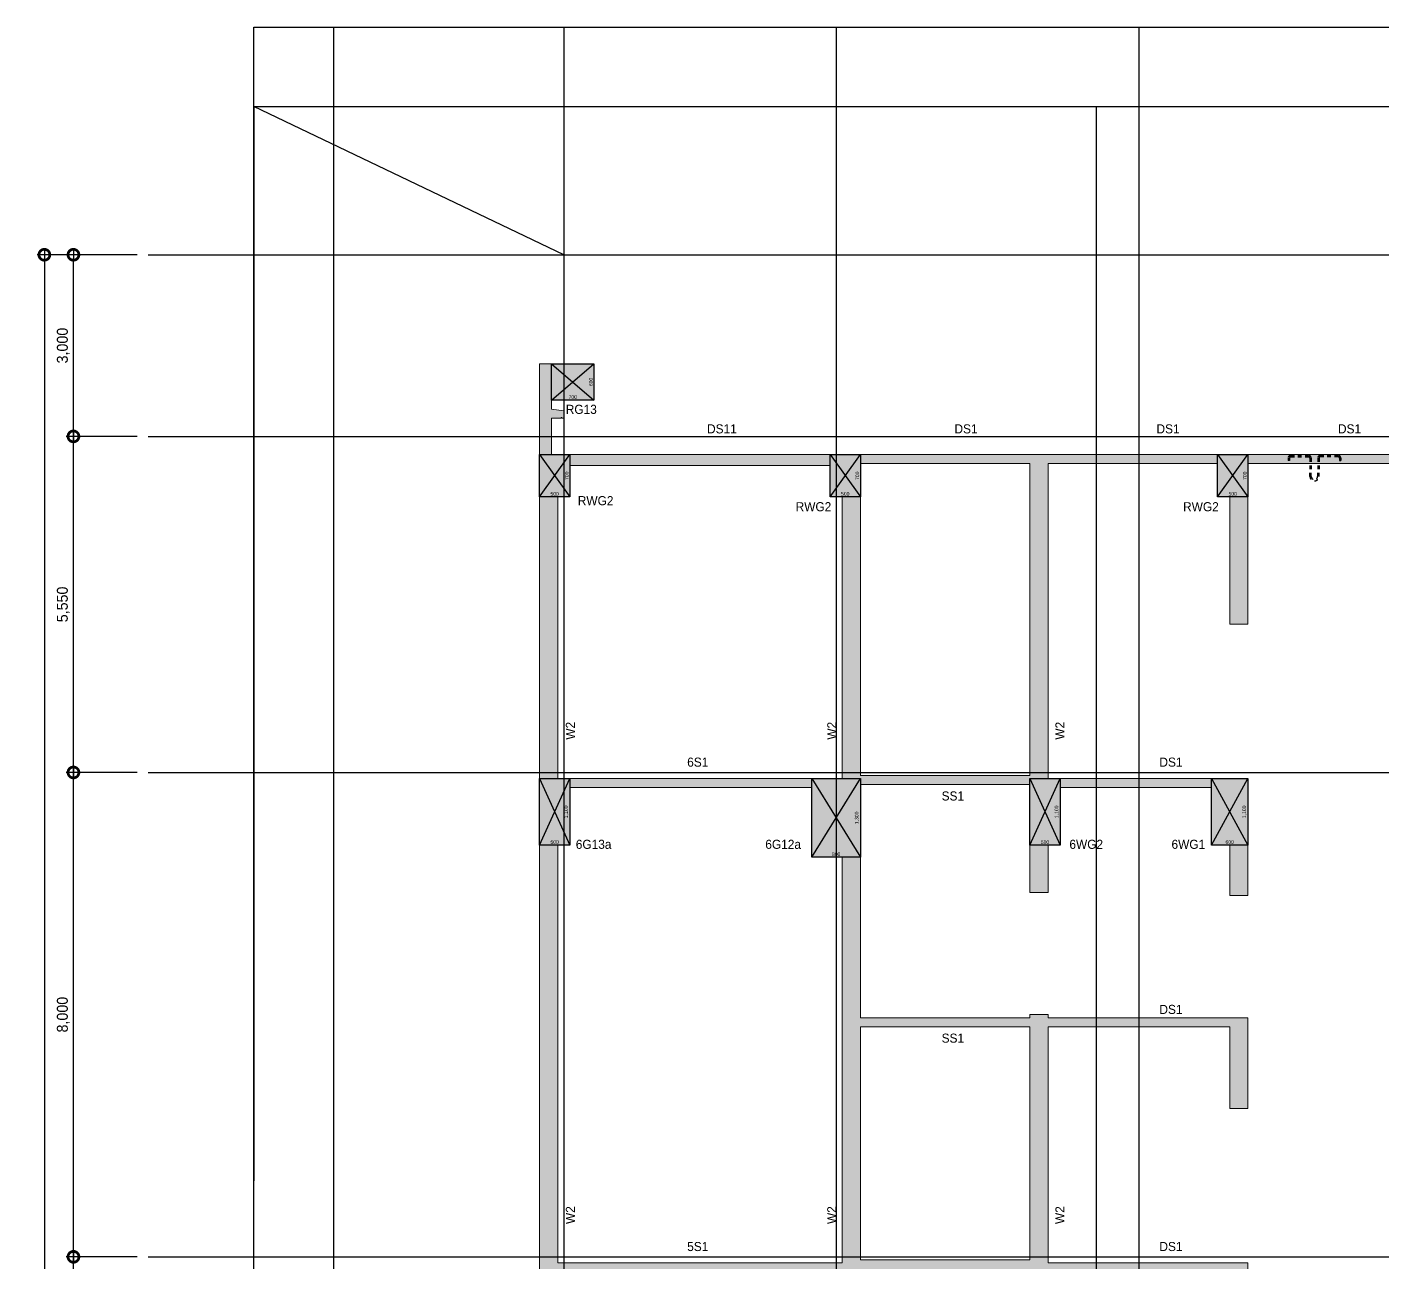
# Model space of a CAD drawing. Header units: millimetres. Extents: x -56316 to 123720, y -36837 to 55569.
# Drawn here: x -5063 to 17330, y 32150 to 52560 of the extents above; entities that cross this region are included whole.
import ezdxf
from ezdxf.enums import TextEntityAlignment as Align

# ---------------------------------------------------------------- set-up
doc = ezdxf.new("R2010")
doc.units = ezdxf.units.MM
doc.header["$LTSCALE"] = 60
doc.linetypes.add('HID', pattern=[2.3, 1.5, -0.8])
doc.linetypes.add('HIDDEN', pattern=[2, 1, -1])
doc.layers.get('Defpoints').update_dxf_attribs({"color": 151})
doc.layers.add('A-CON', color=2, linetype='Continuous', lineweight=9)
for name, color, linetype in [('A-CORE-ELEV', 5, 'Continuous'), ('A-DIM', 7, 'Continuous'), ('A-SYM', 7, 'Continuous'), ('cen', 1, 'Continuous'), ('구조SOLID', 253, 'Continuous')]:
    doc.layers.add(name, color=color, linetype=linetype)
for name, color, linetype, plot in [('AS-HIDLINE', 205, 'Continuous', False), ('NOPLOT', 191, 'Continuous', False), ('NOPLOT-DIM', 191, 'Continuous', False), ('NOPLOT-부호', 151, 'Continuous', False)]:
    doc.layers.add(name, color=color, linetype=linetype, plot=plot)
doc.styles.add('Gdim', font='Dotum.ttf')
doc.dimstyles.new('G-Xdim', dxfattribs={"dimscale": 30, "dimtxt": 2, "dimasz": 1, "dimexe": 1.2, "dimexo": 1.2, "dimgap": 0, "dimtad": 1, "dimdec": 1, "dimdsep": 46, "dimlunit": 6, "dimtxsty": 'Gdim', "dimcen": 1, "dimse1": 1, "dimse2": 1, "dimsd1": 1, "dimsd2": 1, "dimclrd": 1, "dimclre": 1, "dimclrt": 256, "dimadec": 0, "dimazin": 0, "dimtfac": 1, "dimtdec": 1, "dimtix": 1, "dimtmove": 2, "dimatfit": 1, "dimfxl": 0, "dimtolj": 1, "dimlwd": -1, "dimlwe": -1, "dimarcsym": 0})
doc.dimstyles.new('Gdim60', dxfattribs={"dimscale": 60, "dimtxt": 3, "dimasz": 1, "dimexe": 2, "dimexo": 3, "dimgap": 1, "dimtad": 1, "dimdec": 0, "dimdsep": 46, "dimlunit": 6, "dimtxsty": 'Gdim', "dimblk": 'G3-DOT', "dimcen": 2.5, "dimdle": 2, "dimclrd": 1, "dimclre": 1, "dimclrt": 256, "dimazin": 2, "dimtfac": 1, "dimtdec": 0, "dimtix": 1, "dimtmove": 2, "dimatfit": 3, "dimldrblk": 'DOTSMALL', "dimfxl": 0, "dimtolj": 1, "dimtzin": 0, "dimarcsym": 0})

# ---------------------------------------------------------------- blocks, each defined once
blk = doc.blocks.new('G3-DOT')
at = {"layer": 'A-DIM', "color": 1, "linetype": 'ByBlock'}
blk.add_line((1.5, 0), (-1.5, 0), dxfattribs=at)
at = {"layer": 'A-DIM', "color": 1, "linetype": 'ByBlock', "const_width": 3}
blk.add_lwpolyline([(0.375, 0, 1), (-0.375, 0, 1)], format="xyb", close=True, dxfattribs=at)
blk = doc.blocks.new('*D88')
at = {"layer": 'Defpoints', "color": 0, "transparency": 16777216}
for p in [(-3066, 48800), (-3066, 0), (-4778, 0)]:
    blk.add_point(p, dxfattribs=at)
at = {"layer": 'NOPLOT-DIM', "color": 1, "lineweight": -2, "transparency": 16777216}
for p, q in [((-3246, 48800), (-4898, 48800)), ((-4778, 48740), (-4778, 60)), ((-3246, 0), (-4898, 0))]:
    blk.add_line(p, q, dxfattribs=at)
at = {"layer": 'NOPLOT-DIM', "color": 1, "lineweight": -2, "transparency": 16777216, "xscale": 60, "yscale": 60, "zscale": 60}
for p, rotation in [((-4778, 48800), 90), ((-4778, 0), 270)]:
    blk.add_blockref('G3-DOT', p, dxfattribs=dict(at, rotation=rotation))
at = {"layer": 'NOPLOT-DIM', "transparency": 16777216, "insert": (-4945, 24400), "char_height": 180, "attachment_point": 5, "rotation": 90, "style": 'Gdim'}
blk.add_mtext('\\A1;48,800', dxfattribs=at)
blk = doc.blocks.new('_DotSmall')
at = {"color": 0, "linetype": 'ByBlock', "const_width": 0.5}
blk.add_lwpolyline([(-0.0625, 0, 1), (0.0625, 0, 1)], format="xyb", close=True, dxfattribs=at)
blk = doc.blocks.new('*D92')
at = {"layer": 'Defpoints', "color": 0, "transparency": 16777216}
for p in [(-4298, 32250), (-3066, 32250), (-3066, 25250)]:
    blk.add_point(p, dxfattribs=at)
at = {"layer": 'NOPLOT-DIM', "color": 1, "lineweight": -2, "transparency": 16777216}
for p, q in [((-3246, 32250), (-4418, 32250)), ((-4298, 25310), (-4298, 32190)), ((-3246, 25250), (-4418, 25250))]:
    blk.add_line(p, q, dxfattribs=at)
at = {"layer": 'NOPLOT-DIM', "color": 1, "lineweight": -2, "transparency": 16777216, "xscale": 60, "yscale": 60, "zscale": 60}
for p, rotation in [((-4298, 32250), 90), ((-4298, 25250), 270)]:
    blk.add_blockref('G3-DOT', p, dxfattribs=dict(at, rotation=rotation))
at = {"layer": 'NOPLOT-DIM', "transparency": 16777216, "insert": (-4465, 28750), "char_height": 180, "attachment_point": 5, "rotation": 90, "style": 'Gdim'}
blk.add_mtext('\\A1;7,000', dxfattribs=at)
blk = doc.blocks.new('*D93')
at = {"layer": 'Defpoints', "color": 0, "transparency": 16777216}
for p in [(-4298, 40250), (-3066, 40250), (-3066, 32250)]:
    blk.add_point(p, dxfattribs=at)
at = {"layer": 'NOPLOT-DIM', "color": 1, "lineweight": -2, "transparency": 16777216}
for p, q in [((-3246, 40250), (-4418, 40250)), ((-4298, 32310), (-4298, 40190)), ((-3246, 32250), (-4418, 32250))]:
    blk.add_line(p, q, dxfattribs=at)
at = {"layer": 'NOPLOT-DIM', "color": 1, "lineweight": -2, "transparency": 16777216, "xscale": 60, "yscale": 60, "zscale": 60}
for p, rotation in [((-4298, 40250), 90), ((-4298, 32250), 270)]:
    blk.add_blockref('G3-DOT', p, dxfattribs=dict(at, rotation=rotation))
at = {"layer": 'NOPLOT-DIM', "transparency": 16777216, "insert": (-4465, 36250), "char_height": 180, "attachment_point": 5, "rotation": 90, "style": 'Gdim'}
blk.add_mtext('\\A1;8,000', dxfattribs=at)
blk = doc.blocks.new('*D94')
at = {"layer": 'Defpoints', "color": 0, "transparency": 16777216}
for p in [(-4298, 45800), (-3066, 45800), (-3066, 40250)]:
    blk.add_point(p, dxfattribs=at)
at = {"layer": 'NOPLOT-DIM', "color": 1, "lineweight": -2, "transparency": 16777216}
for p, q in [((-3246, 45800), (-4418, 45800)), ((-4298, 40310), (-4298, 45740)), ((-3246, 40250), (-4418, 40250))]:
    blk.add_line(p, q, dxfattribs=at)
at = {"layer": 'NOPLOT-DIM', "color": 1, "lineweight": -2, "transparency": 16777216, "xscale": 60, "yscale": 60, "zscale": 60}
for p, rotation in [((-4298, 45800), 90), ((-4298, 40250), 270)]:
    blk.add_blockref('G3-DOT', p, dxfattribs=dict(at, rotation=rotation))
at = {"layer": 'NOPLOT-DIM', "transparency": 16777216, "insert": (-4465, 43025), "char_height": 180, "attachment_point": 5, "rotation": 90, "style": 'Gdim'}
blk.add_mtext('\\A1;5,550', dxfattribs=at)
blk = doc.blocks.new('*D95')
at = {"layer": 'Defpoints', "color": 0, "transparency": 16777216}
for p in [(-4298, 48800), (-3066, 48800), (-3066, 45800)]:
    blk.add_point(p, dxfattribs=at)
at = {"layer": 'NOPLOT-DIM', "color": 1, "lineweight": -2, "transparency": 16777216}
for p, q in [((-3246, 48800), (-4418, 48800)), ((-4298, 45860), (-4298, 48740)), ((-3246, 45800), (-4418, 45800))]:
    blk.add_line(p, q, dxfattribs=at)
at = {"layer": 'NOPLOT-DIM', "color": 1, "lineweight": -2, "transparency": 16777216, "xscale": 60, "yscale": 60, "zscale": 60}
for p, rotation in [((-4298, 48800), 90), ((-4298, 45800), 270)]:
    blk.add_blockref('G3-DOT', p, dxfattribs=dict(at, rotation=rotation))
at = {"layer": 'NOPLOT-DIM', "transparency": 16777216, "insert": (-4465, 47300), "char_height": 180, "attachment_point": 5, "rotation": 90, "style": 'Gdim'}
blk.add_mtext('\\A1;3,000', dxfattribs=at)
blk = doc.blocks.new('*D65')
at = {"layer": 'Defpoints', "color": 0, "linetype": 'Continuous', "transparency": 16777216}
for p in [(-300, -1100), (300, -1080), (300, -1100)]:
    blk.add_point(p, dxfattribs=at)
at = {"layer": 'AS-HIDLINE', "linetype": 'Continuous', "transparency": 16777216, "insert": (0, -1050), "char_height": 60, "attachment_point": 5, "style": 'Gdim'}
blk.add_mtext('\\A1;600', dxfattribs=at)
blk = doc.blocks.new('*D66')
at = {"layer": 'Defpoints', "color": 0, "linetype": 'Continuous', "transparency": 16777216}
for p in [(300, 0), (280, 0), (300, -1100)]:
    blk.add_point(p, dxfattribs=at)
at = {"layer": 'AS-HIDLINE', "linetype": 'Continuous', "transparency": 16777216, "insert": (244, -550), "char_height": 60, "attachment_point": 5, "rotation": 90, "style": 'Gdim'}
blk.add_mtext('\\A1;1,100', dxfattribs=at)
blk = doc.blocks.new('*D59')
at = {"layer": 'Defpoints', "color": 0, "linetype": 'Continuous', "transparency": 16777216}
for p in [(-200, -1100), (300, -1080), (300, -1100)]:
    blk.add_point(p, dxfattribs=at)
at = {"layer": 'AS-HIDLINE', "linetype": 'Continuous', "transparency": 16777216, "insert": (50, -1050), "char_height": 60, "attachment_point": 5, "style": 'Gdim'}
blk.add_mtext('\\A1;500', dxfattribs=at)
blk = doc.blocks.new('*D60')
at = {"layer": 'Defpoints', "color": 0, "linetype": 'Continuous', "transparency": 16777216}
for p in [(300, 0), (280, 0), (300, -1100)]:
    blk.add_point(p, dxfattribs=at)
at = {"layer": 'AS-HIDLINE', "linetype": 'Continuous', "transparency": 16777216, "insert": (244, -550), "char_height": 60, "attachment_point": 5, "rotation": 90, "style": 'Gdim'}
blk.add_mtext('\\A1;1,100', dxfattribs=at)
blk = doc.blocks.new('*D53')
at = {"layer": 'Defpoints', "color": 0, "linetype": 'Continuous', "transparency": 16777216}
for p in [(-200, -1300), (600, -1280), (600, -1300)]:
    blk.add_point(p, dxfattribs=at)
at = {"layer": 'AS-HIDLINE', "linetype": 'Continuous', "transparency": 16777216, "insert": (200, -1250), "char_height": 60, "attachment_point": 5, "style": 'Gdim'}
blk.add_mtext('\\A1;800', dxfattribs=at)
blk = doc.blocks.new('*D54')
at = {"layer": 'Defpoints', "color": 0, "linetype": 'Continuous', "transparency": 16777216}
for p in [(600, 0), (580, 0), (600, -1300)]:
    blk.add_point(p, dxfattribs=at)
at = {"layer": 'AS-HIDLINE', "linetype": 'Continuous', "transparency": 16777216, "insert": (544, -650), "char_height": 60, "attachment_point": 5, "rotation": 90, "style": 'Gdim'}
blk.add_mtext('\\A1;1,300', dxfattribs=at)
blk = doc.blocks.new('*D133')
at = {"layer": 'Defpoints', "color": 0, "linetype": 'Continuous', "transparency": 16777216}
for p in [(-400, -700), (100, -680), (100, -700)]:
    blk.add_point(p, dxfattribs=at)
at = {"layer": 'AS-HIDLINE', "linetype": 'Continuous', "transparency": 16777216, "insert": (-150, -650), "char_height": 60, "attachment_point": 5, "style": 'Gdim'}
blk.add_mtext('\\A1;500', dxfattribs=at)
blk = doc.blocks.new('*D134')
at = {"layer": 'Defpoints', "color": 0, "linetype": 'Continuous', "transparency": 16777216}
for p in [(100, 0), (80, 0), (100, -700)]:
    blk.add_point(p, dxfattribs=at)
at = {"layer": 'AS-HIDLINE', "linetype": 'Continuous', "transparency": 16777216, "insert": (50, -350), "char_height": 60, "attachment_point": 5, "rotation": 90, "style": 'Gdim'}
blk.add_mtext('\\A1;700', dxfattribs=at)
blk = doc.blocks.new('*D69')
at = {"layer": 'Defpoints', "color": 0, "linetype": 'Continuous', "transparency": 16777216}
for p in [(-400, -700), (100, -680), (100, -700)]:
    blk.add_point(p, dxfattribs=at)
at = {"layer": 'AS-HIDLINE', "linetype": 'Continuous', "transparency": 16777216, "insert": (-150, -650), "char_height": 60, "attachment_point": 5, "style": 'Gdim'}
blk.add_mtext('\\A1;500', dxfattribs=at)
blk = doc.blocks.new('*D70')
at = {"layer": 'Defpoints', "color": 0, "linetype": 'Continuous', "transparency": 16777216}
for p in [(100, 0), (80, 0), (100, -700)]:
    blk.add_point(p, dxfattribs=at)
at = {"layer": 'AS-HIDLINE', "linetype": 'Continuous', "transparency": 16777216, "insert": (50, -350), "char_height": 60, "attachment_point": 5, "rotation": 90, "style": 'Gdim'}
blk.add_mtext('\\A1;700', dxfattribs=at)
blk = doc.blocks.new('*D136')
at = {"layer": 'Defpoints', "color": 0, "linetype": 'Continuous', "transparency": 16777216}
for p in [(-200, -600), (500, -580), (500, -600)]:
    blk.add_point(p, dxfattribs=at)
at = {"layer": 'AS-HIDLINE', "linetype": 'Continuous', "transparency": 16777216, "insert": (150, -550), "char_height": 60, "attachment_point": 5, "style": 'Gdim'}
blk.add_mtext('\\A1;700', dxfattribs=at)
blk = doc.blocks.new('*D137')
at = {"layer": 'Defpoints', "color": 0, "linetype": 'Continuous', "transparency": 16777216}
for p in [(500, 0), (480, 0), (500, -600)]:
    blk.add_point(p, dxfattribs=at)
at = {"layer": 'AS-HIDLINE', "linetype": 'Continuous', "transparency": 16777216, "insert": (450, -300), "char_height": 60, "attachment_point": 5, "rotation": 90, "style": 'Gdim'}
blk.add_mtext('\\A1;600', dxfattribs=at)
blk = doc.blocks.new('*U27')
at = {"layer": 'AS-HIDLINE', "linetype": 'Continuous'}
for p, q in [((-300, -1100), (300, 0)), ((-300, 0), (300, -1100))]:
    blk.add_line(p, q, dxfattribs=at)
blk.add_lwpolyline([(-300, -1100), (-300, 0), (300, 0), (300, -1100)], close=True, dxfattribs=at)
dim = blk.add_linear_dim(base=(280.13, 0), p1=(300, -1100), p2=(300, 0), angle=90, dimstyle='G-Xdim', override={"dimtxsty": 'Gdim'}, dxfattribs=at)
dim.commit()
dim.dimension.update_dxf_attribs({"geometry": '*D66', "text_midpoint": (244.31, -550)})
dim = blk.add_linear_dim(base=(300, -1080.06), p1=(-300, -1100), p2=(300, -1100), dimstyle='G-Xdim', override={"dimtxsty": 'Gdim'}, dxfattribs=at)
dim.commit()
dim.dimension.update_dxf_attribs({"geometry": '*D65', "text_midpoint": (0, -1050.02)})
blk = doc.blocks.new('*U24')
at = {"layer": 'AS-HIDLINE', "linetype": 'Continuous'}
for p, q in [((-200, -1100), (300, 0)), ((-200, 0), (300, -1100))]:
    blk.add_line(p, q, dxfattribs=at)
blk.add_lwpolyline([(-200, -1100), (-200, 0), (300, 0), (300, -1100)], close=True, dxfattribs=at)
dim = blk.add_linear_dim(base=(280.13, 0), p1=(300, -1100), p2=(300, 0), angle=90, dimstyle='G-Xdim', override={"dimtxsty": 'Gdim'}, dxfattribs=at)
dim.commit()
dim.dimension.update_dxf_attribs({"geometry": '*D60', "text_midpoint": (244.31, -550)})
dim = blk.add_linear_dim(base=(300, -1080.06), p1=(-200, -1100), p2=(300, -1100), dimstyle='G-Xdim', override={"dimtxsty": 'Gdim'}, dxfattribs=at)
dim.commit()
dim.dimension.update_dxf_attribs({"geometry": '*D59', "text_midpoint": (50, -1050.02)})
blk = doc.blocks.new('*U21')
at = {"layer": 'AS-HIDLINE', "linetype": 'Continuous'}
for p, q in [((-200, -1300), (600, 0)), ((-200, 0), (600, -1300))]:
    blk.add_line(p, q, dxfattribs=at)
blk.add_lwpolyline([(-200, -1300), (-200, 0), (600, 0), (600, -1300)], close=True, dxfattribs=at)
dim = blk.add_linear_dim(base=(580.13, 0), p1=(600, -1300), p2=(600, 0), angle=90, dimstyle='G-Xdim', override={"dimtxsty": 'Gdim'}, dxfattribs=at)
dim.commit()
dim.dimension.update_dxf_attribs({"geometry": '*D54', "text_midpoint": (544.31, -650)})
dim = blk.add_linear_dim(base=(600, -1280.06), p1=(-200, -1300), p2=(600, -1300), dimstyle='G-Xdim', override={"dimtxsty": 'Gdim'}, dxfattribs=at)
dim.commit()
dim.dimension.update_dxf_attribs({"geometry": '*D53', "text_midpoint": (200, -1250.02)})
blk = doc.blocks.new('*U132')
at = {"layer": 'AS-HIDLINE', "linetype": 'Continuous'}
for p, q in [((-400, -700), (100, 0)), ((-400, 0), (100, -700))]:
    blk.add_line(p, q, dxfattribs=at)
blk.add_lwpolyline([(-400, -700), (-400, 0), (100, 0), (100, -700)], close=True, dxfattribs=at)
dim = blk.add_linear_dim(base=(80.13, 0), p1=(100, -700), p2=(100, 0), angle=90, dimstyle='G-Xdim', override={"dimtxsty": 'Gdim'}, dxfattribs=at)
dim.commit()
dim.dimension.update_dxf_attribs({"geometry": '*D134', "text_midpoint": (50.09, -350)})
dim = blk.add_linear_dim(base=(100, -680.06), p1=(-400, -700), p2=(100, -700), dimstyle='G-Xdim', override={"dimtxsty": 'Gdim'}, dxfattribs=at)
dim.commit()
dim.dimension.update_dxf_attribs({"geometry": '*D133', "text_midpoint": (-150, -650.02)})
blk = doc.blocks.new('*U29')
at = {"layer": 'AS-HIDLINE', "linetype": 'Continuous'}
for p, q in [((-400, -700), (100, 0)), ((-400, 0), (100, -700))]:
    blk.add_line(p, q, dxfattribs=at)
blk.add_lwpolyline([(-400, -700), (-400, 0), (100, 0), (100, -700)], close=True, dxfattribs=at)
dim = blk.add_linear_dim(base=(80.13, 0), p1=(100, -700), p2=(100, 0), angle=90, dimstyle='G-Xdim', override={"dimtxsty": 'Gdim'}, dxfattribs=at)
dim.commit()
dim.dimension.update_dxf_attribs({"geometry": '*D70', "text_midpoint": (50.09, -350)})
dim = blk.add_linear_dim(base=(100, -680.06), p1=(-400, -700), p2=(100, -700), dimstyle='G-Xdim', override={"dimtxsty": 'Gdim'}, dxfattribs=at)
dim.commit()
dim.dimension.update_dxf_attribs({"geometry": '*D69', "text_midpoint": (-150, -650.02)})
blk = doc.blocks.new('*U135')
at = {"layer": 'AS-HIDLINE', "linetype": 'Continuous'}
for p, q in [((-200, -600), (500, 0)), ((-200, 0), (500, -600))]:
    blk.add_line(p, q, dxfattribs=at)
blk.add_lwpolyline([(-200, -600), (-200, 0), (500, 0), (500, -600)], close=True, dxfattribs=at)
dim = blk.add_linear_dim(base=(480.13, 0), p1=(500, -600), p2=(500, 0), angle=90, dimstyle='G-Xdim', override={"dimtxsty": 'Gdim'}, dxfattribs=at)
dim.commit()
dim.dimension.update_dxf_attribs({"geometry": '*D137', "text_midpoint": (450.09, -300)})
dim = blk.add_linear_dim(base=(500, -580.06), p1=(-200, -600), p2=(500, -600), dimstyle='G-Xdim', override={"dimtxsty": 'Gdim'}, dxfattribs=at)
dim.commit()
dim.dimension.update_dxf_attribs({"geometry": '*D136', "text_midpoint": (150, -550.02)})

msp = doc.modelspace()

# ---------------------------------------------------------------- hatches: boundary and pattern name
at = {"layer": '구조SOLID'}
h = msp.add_hatch(color=256, dxfattribs=at)
h.dxf.hatch_style = 1
h.paths.add_polyline_path([(11800, -150), (11800, 4175), (14800, 4175), (14800, 2450), (15100, 2450), (15100, 4325), (11800, 4325), (11800, 4375), (11500, 4375), (11500, 4325), (8700, 4325), (8700, 8550), (11500, 8550), (11500, 6390), (11800, 6390), (11800, 7550), (12000, 7550), (12000, 8500), (14500, 8500), (14500, 7550), (14800, 7550), (14800, 6340), (15100, 6340), (15100, 8650), (11800, 8650), (11800, 14550), (14800, 14550), (14800, 11200), (15100, 11200), (15100, 14700), (11800, 14700), (11800, 14750), (11500, 14750), (11500, 14700), (8700, 14700), (8700, 17550), (11500, 17550), (11500, 16550), (12000, 16550), (12000, 17500), (14500, 17500), (14500, 16550), (15100, 16550), (15100, 17650), (11800, 17650), (11800, 21300), (14800, 21300), (14800, 20200), (15100, 20200), (15100, 21450), (11800, 21450), (11800, 21500), (11500, 21500), (11500, 21450), (8700, 21450), (8700, 25050), (11500, 25050), (11500, 23515), (11800, 23515), (11800, 24050), (12000, 24050), (12000, 25000), (14500, 25000), (14500, 24050), (14800, 24050), (14800, 23465), (15100, 23465), (15100, 25150), (11800, 25150), (11800, 28550), (14800, 28550), (14800, 27700), (15100, 27700), (15100, 28700), (11800, 28700), (11800, 28750), (11500, 28750), (11500, 28700), (8700, 28700), (8700, 32050), (11500, 32050), (11500, 30765), (11800, 30765), (11800, 31050), (12000, 31050), (12000, 32000), (14500, 32000), (14500, 31050), (14800, 31050), (14800, 30715), (15100, 30715), (15100, 32150), (11800, 32150), (11800, 36050), (14800, 36050), (14800, 34700), (15100, 34700), (15100, 36200), (11800, 36200), (11800, 36250), (11500, 36250), (11500, 36200), (8700, 36200), (8700, 40050), (11500, 40050), (11500, 38265), (11800, 38265), (11800, 39050), (12000, 39050), (12000, 40000), (14500, 40000), (14500, 39050), (14800, 39050), (14800, 38215), (15100, 38215), (15100, 40150), (11800, 40150), (11800, 45350), (14600, 45350), (14600, 44800), (14800, 44800), (14800, 42700), (15100, 42700), (15100, 45350), (17700, 45350), (17700, -1850), (15100, -1850), (15100, -50), (14800, -50), (14800, -150)], flags=16)
h.paths.add_polyline_path([(11500, -150), (8700, -150), (8700, 4175), (11500, 4175)], flags=16)
h.paths.add_polyline_path([(18000, -150), (18000, 7550), (18200, 7550), (18200, 8500), (20800, 8500), (20800, 8500), (21200, 8500), (21200, 8500), (23800, 8500), (23800, 7350), (24500, 7350), (24500, -150)], flags=16)
h.paths.add_polyline_path([(8400, -1050), (8400, -2700), (3700, -2700), (3700, -1050), (4000, -1050), (4000, -350), (8100, -350), (8100, -1050)], flags=16)
h.paths.add_polyline_path([(8400, -150), (3700, -150), (3700, 7550), (3900, 7550), (3900, 8500), (7900, 8500), (7900, 7550), (8400, 7550)], flags=16)
h.paths.add_polyline_path([(11500, 8700), (8700, 8700), (8700, 11550), (11500, 11550)], flags=16)
h.paths.add_polyline_path([(18000, 8650), (18000, 16550), (18200, 16550), (18200, 17500), (20800, 17500), (20800, 17500), (21200, 17500), (21200, 17500), (23800, 17500), (23800, 16350), (24500, 16350), (24500, 8650)], flags=16)
h.paths.add_polyline_path([(8400, 8650), (3700, 8650), (3700, 16350), (3900, 16350), (3900, 17500), (7900, 17500), (7900, 16350), (8400, 16350)], flags=16)
h.paths.add_polyline_path([(24800, -800), (24800, 8500), (31200, 8500), (31200, 7550), (31700, 7550), (31700, 8500), (39900, 8500), (39900, -800)], flags=16)
h.paths.add_polyline_path([(11500, 11700), (8700, 11700), (8700, 14550), (11500, 14550)], flags=16)
h.paths.add_polyline_path([(11500, 17700), (8700, 17700), (8700, 21300), (11500, 21300)], flags=16)
h.paths.add_polyline_path([(18000, 17650), (18000, 24050), (18200, 24050), (18200, 25000), (20800, 25000), (20800, 25000), (21200, 25000), (21200, 25000), (23800, 25000), (23800, 23850), (24500, 23850), (24500, 17650)], flags=16)
h.paths.add_polyline_path([(8400, 17650), (3700, 17650), (3700, 24050), (3900, 24050), (3900, 25000), (7900, 25000), (7900, 24050), (8400, 24050)], flags=16)
h.paths.add_polyline_path([(31400, 8650), (31400, 16550), (31700, 16550), (31700, 17500), (39900, 17500), (39900, 8650)], flags=16)
h.paths.add_polyline_path([(31400, 17650), (31400, 24050), (31700, 24050), (31700, 25000), (39900, 25000), (39900, 17650)], flags=16)
h.paths.add_polyline_path([(11500, 25200), (8700, 25200), (8700, 28550), (11500, 28550)], flags=16)
h.paths.add_polyline_path([(18000, 25150), (18000, 31050), (18200, 31050), (18200, 32000), (20800, 32000), (20800, 31550), (21200, 31550), (21200, 32000), (23800, 32000), (23800, 30850), (24500, 30850), (24500, 25150)], flags=16)
h.paths.add_polyline_path([(8400, 25150), (3700, 25150), (3700, 31050), (3900, 31050), (3900, 32000), (7900, 32000), (7900, 31050), (8400, 31050)], flags=16)
h.paths.add_polyline_path([(40200, -1050), (40500, -1050), (40500, -150), (40200, -150), (40200, 7550), (40700, 7550), (40700, 8500), (44700, 8500), (44700, 7550), (44900, 7550), (44900, -150), (44600, -150), (44600, -1050), (44900, -1050), (44900, -1950), (40200, -1950)], flags=16)
h.paths.add_polyline_path([(40200, 8650), (40200, 16350), (40700, 16350), (40700, 17500), (44700, 17500), (44700, 16350), (44900, 16350), (44900, 8650)], flags=16)
h.paths.add_polyline_path([(31400, 25150), (31400, 31050), (31700, 31050), (31700, 32000), (39900, 32000), (39900, 25150)], flags=16)
h.paths.add_polyline_path([(40200, 17650), (40200, 24050), (40700, 24050), (40700, 25000), (44700, 25000), (44700, 24050), (44900, 24050), (44900, 17650)], flags=16)
h.paths.add_polyline_path([(11500, 32200), (8700, 32200), (8700, 36050), (11500, 36050)], flags=16)
h.paths.add_polyline_path([(18000, 32150), (18000, 39050), (18200, 39050), (18200, 40000), (20800, 40000), (20800, 40000), (21200, 40000), (21200, 40000), (23800, 40000), (23800, 38850), (24500, 38850), (24500, 32150)], flags=16)
h.paths.add_polyline_path([(8400, 32150), (3700, 32150), (3700, 39050), (3900, 39050), (3900, 40000), (7900, 40000), (7900, 38850), (8400, 38850)], flags=16)
h.paths.add_polyline_path([(40200, 25150), (40200, 31050), (40700, 31050), (40700, 32000), (44700, 32000), (44700, 31050), (44900, 31050), (44900, 25150)], flags=16)
h.paths.add_polyline_path([(31400, 32150), (31400, 38850), (31700, 38850), (31700, 39750), (39900, 39750), (39900, 32150)], flags=16)
h.paths.add_polyline_path([(11500, 40200), (8700, 40200), (8700, 45350), (11500, 45350)], flags=16)
h.paths.add_polyline_path([(18000, 40150), (18000, 44800), (18200, 44800), (18200, 45350), (24300, 45350), (24300, 44800), (24500, 44800), (24500, 40150)], flags=16)
h.paths.add_polyline_path([(8400, 40150), (3700, 40150), (3700, 44800), (3900, 44800), (3900, 45320), (8200, 45320), (8200, 44800), (8400, 44800)], flags=16)
h.paths.add_polyline_path([(40200, 32150), (40200, 38850), (40700, 38850), (40700, 40000), (44700, 40000), (44700, 39050), (44900, 39050), (44900, 32150)], flags=16)
h.paths.add_polyline_path([(40200, 40150), (40200, 44800), (40400, 44800), (40400, 45320), (44700, 45320), (44700, 44800), (44900, 44800), (44900, 40150)], flags=16)
h.paths.add_polyline_path([(40050, 45500), (40050, 47000), (39900, 47000), (39900, 40900), (39800, 40900), (39600, 40870), (39600, 40765), (39645, 40765), (39900, 40750), (39900, 39950), (31400, 39950), (31400, 40750), (31655, 40750), (31655, 40765), (31700, 40870), (31500, 40900), (31400, 40900), (31400, 46350), (31200, 46350), (31200, 45500), (30900, 45500), (30900, 44800), (31200, 44800), (31200, 8650), (24800, 8650), (24800, 46350), (24500, 46350), (24500, 46250), (24200, 46220), (24200, 46115), (24245, 46115), (24500, 46100), (24500, 45500), (3600, 45500), (3600, 46100), (3755, 46100), (3755, 46115), (3770, 46115), (3770, 46100), (3800, 46100), (3800, 46220), (3600, 46250), (3600, 47000), (3400, 47000), (3400, -2700), (2050, -2700), (2050, -4200), (9800, -4200), (9800, -1650), (13350, -1650), (13350, -3350), (19350, -3350), (19350, -1850), (18000, -1850), (18000, -1050), (18300, -1050), (18300, -550), (24300, -550), (24300, -800), (23900, -800), (23900, -1500), (25400, -1500), (25400, -1200), (39900, -1200), (39900, -1950), (39300, -1950), (39300, -2650), (40800, -2650), (40800, -2250), (44300, -2250), (44300, -2650), (45800, -2650), (45800, -1950), (45200, -1950), (45200, 47000), (45000, 47000), (45000, 46250), (44800, 46220), (44800, 46100), (44830, 46100), (44830, 46115), (44845, 46115), (44845, 46100), (45000, 46100), (45000, 45500)])
h = msp.add_hatch(color=256, dxfattribs=at)
h.dxf.hatch_style = 1
h.paths.add_polyline_path([(3600, 47000), (4300, 47000), (4300, 46400), (3600, 46400)])

# ---------------------------------------------------------------- linework, layer by layer
at = {"layer": 'A-CON'}
for p, q in [((3400, 47000), (3400, -2700)), ((3600, 47000), (3400, 47000)), ((3600, 46250), (3600, 46400)), ((3800, 46220), (3600, 46250)), ((3800, 46100), (3800, 46220)), ((3600, 45500), (3600, 46100)), ((3600, 45500, 0), (3600, 46100, 0)), ((3600, 46100), (3755, 46100)), ((3755, 46100), (3755, 46115)), ((3755, 46115), (3770, 46115)), ((3770, 46115), (3770, 46100)), ((3770, 46100), (3800, 46100)), ((3600, 45500), (24500, 45500)), ((3900, 45320), (8200, 45320)), ((3900, 44800), (3900, 45320, 0)), ((8200, 44800), (8200, 45320)), ((8700, 45350), (8700, 40200)), ((8700, 45350), (11500, 45350)), ((11500, 45350), (11500, 40200)), ((11800, 45350), (11800, 40150)), ((11800, 45350), (14600, 45350)), ((14600, 44800), (14600, 45350)), ((15100, 45350), (15100, 42700)), ((15100, 45350), (17700, 45350)), ((3700, 44800, 0), (3700, 40150)), ((3700, 44800), (3900, 44800)), ((8400, 44800), (8200, 44800)), ((8400, 44800), (8400, 40150)), ((14800, 44800), (14600, 44800)), ((14800, 44800), (14800, 42700)), ((14800, 42700), (15100, 42700)), ((3700, 40150), (8400, 40150)), ((8700, 40200), (11500, 40200)), ((11800, 40150), (15100, 40150)), ((15100, 40150), (15100, 38215)), ((3900, 40000), (7900, 40000)), ((3900, 39050), (3900, 40000)), ((7900, 40000), (7900, 38850)), ((8700, 40050), (8700, 36200)), ((8700, 40050), (11500, 40050)), ((11500, 40050), (11500, 38265)), ((12000, 40000), (14500, 40000)), ((12000, 39050), (12000, 40000)), ((14500, 40000), (14500, 39050)), ((3700, 39050), (3700, 32150)), ((3700, 39050), (3900, 39050)), ((11800, 39050), (11800, 38265)), ((11800, 39050), (12000, 39050)), ((14500, 39050), (14800, 39050)), ((14800, 39050), (14800, 38215)), ((7900, 38850), (8400, 38850)), ((8400, 38850), (8400, 32150)), ((11500, 38265), (11800, 38265)), ((15100.1, 38215), (14800.1, 38215)), ((11500, 36200), (8700, 36200)), ((11500, 36250), (11500, 36200)), ((11500, 36250), (11800, 36250)), ((11800, 36250), (11800, 36200)), ((15100, 36200), (11800, 36200)), ((15100, 36200), (15100, 34700)), ((8700, 36050), (8700, 32200)), ((11500, 36050), (8700, 36050)), ((11500, 36050), (11500, 32200)), ((11800, 36050), (11800, 32150)), ((14800, 36050), (11800, 36050)), ((14800, 36050), (14800, 34700)), ((14800, 34700), (15100, 34700)), ((3700, 32150), (8400, 32150)), ((8700, 32200), (11500, 32200)), ((11800, 32150), (15100, 32150)), ((15100, 32150), (15100, 30715))]:
    msp.add_line(p, q, dxfattribs=at)
at = {"layer": 'A-CON', "color": 0, "linetype": 'HID'}
msp.add_line((3600, 46400), (3600, 47000), dxfattribs=at)
at = {"layer": 'A-CON', "color": 7, "linetype": 'HIDDEN'}
for p, q in [((11500, 40050), (11500, 40150)), ((11500, 40150), (12000, 40150)), ((12000, 40150), (12000, 40000)), ((14500, 40000), (14500, 40150)), ((14500, 40150), (15100, 40150))]:
    msp.add_line(p, q, dxfattribs=at)
at = {"layer": 'A-CON', "elevation": 0}
msp.add_lwpolyline([(3600, 47000), (4300, 47000), (4300, 46400), (3600, 46400)], dxfattribs=at)
at = {"layer": 'A-CORE-ELEV', "color": 5, "linetype": 'HIDDEN'}
for p, q in [((15808.2, 45485, 0), (16103.2, 45485, 0)), ((15808.2, 45463, 0), (16103.2, 45463, 0)), ((16592.2, 45485, 0), (16297.2, 45485, 0)), ((16592.2, 45463, 0), (16297.2, 45463, 0)), ((15764.2, 45441, 0), (15764.2, 45400, 0)), ((15786.2, 45400, 0), (15764.2, 45400, 0)), ((15786.2, 45441, 0), (15786.2, 45400, 0)), ((16125.2, 45441, 0), (16125.2, 45215, 0)), ((16147.2, 45441, 0), (16147.2, 45215, 0)), ((16253.2, 45441, 0), (16253.2, 45215, 0)), ((16275.2, 45441, 0), (16275.2, 45215, 0)), ((16614.2, 45441, 0), (16614.2, 45400, 0)), ((16614.2, 45400, 0), (16636.2, 45400, 0)), ((16636.2, 45441, 0), (16636.2, 45400, 0)), ((16125.2, 45140, 0), (16125.2, 45215, 0)), ((16147.2, 45140, 0), (16147.2, 45215, 0)), ((16253.2, 45140, 0), (16253.2, 45215, 0)), ((16275.2, 45140, 0), (16275.2, 45215, 0))]:
    msp.add_line(p, q, dxfattribs=at)
for centre, radius, start, end in [((15808.2, 45441, 0), 44, 90, 180), ((15808.2, 45441, 0), 22, 90, 180), ((16103.2, 45441, 0), 44, 0, 90), ((16103.2, 45441, 0), 22, 0, 90), ((16297.2, 45441, 0), 44, 90, 180), ((16297.2, 45441, 0), 22, 90, 180), ((16592.2, 45441, 0), 44, 0, 90), ((16592.2, 45441, 0), 22, 0, 90), ((16200.2, 45140, 0), 75, 180, 0), ((16200.2, 45140, 0), 53, 180, 0)]:
    msp.add_arc(centre, radius, start, end, dxfattribs=at)
at = {"layer": 'A-SYM', "elevation": 0}
msp.add_lwpolyline([(12594.3, 51250), (12594.9, 10129.3), (12483.5, 10027.4), (12706.4, 10116.5), (12594.9, 10015), (12594.8, -5000)], dxfattribs=at)
at = {"layer": 'cen'}
for p, q in [((0, 52560), (0, -11694.5)), ((3800, 52560), (3800, -11694.5)), ((8300, 52560), (8300, -11694.5)), ((13300, 52560), (13300, -11694.5)), ((-3065.7, 48800), (102021, 48800)), ((-3065.7, 45800), (102021, 45800)), ((-3065.7, 40250), (102021, 40250)), ((-3065.7, 32250), (102021, 32250))]:
    msp.add_line(p, q, dxfattribs=at)
at = {"layer": 'NOPLOT'}
msp.add_line((3800, 48800), (-1320, 51250), dxfattribs=at)
at = {"layer": 'NOPLOT', "elevation": 0}
msp.add_lwpolyline([(26508.3, 51250), (26503.2, 15750), (-1316.8, 15750), (-1311.7, 51250)], close=True, dxfattribs=at)
at = {"layer": 'NOPLOT-DIM', "elevation": 0}
msp.add_lwpolyline([(46200, -11694.5), (-1320, -11694.5), (-1320, 52560), (46200, 52560)], close=True, dxfattribs=at)

# ---------------------------------------------------------------- block references
at = {"layer": 'AS-HIDLINE', "linetype": 'Continuous'}
for name, p in [('*U135', (3800, 47000)), ('*U132', (3800, 45500)), ('*U29', (8600, 45500)), ('*U29', (15000, 45500)), ('*U24', (3600, 40150)), ('*U21', (8100, 40150)), ('*U24', (11700, 40150)), ('*U27', (14800, 40150))]:
    msp.add_blockref(name, p, dxfattribs=at)

# ---------------------------------------------------------------- texts
at = {"layer": 'NOPLOT-부호', "style": 'Gdim'}
for s, p in [('RG13', (4090, 46247.1)), ('DS11', (6412.9, 45924.8)), ('DS1', (10444.9, 45924.8)), ('DS1', (13781.8, 45924.8)), ('DS1', (16779.3, 45924.8)), ('RWG2', (4326.6, 44738.9)), ('RWG2', (7924.8, 44639)), ('RWG2', (14324.8, 44639)), ('6S1', (6014, 40420.4)), ('DS1', (13829.9, 40420.4)), ('SS1', (10227.4, 39861.8)), ('6G13a', (4293.7, 39063.4)), ('6G12a', (7424.5, 39063.4)), ('6WG2', (12430.5, 39063.4)), ('6WG1', (14116.9, 39063.4)), ('DS1', (13829.9, 36336.5)), ('SS1', (10227.4, 35861.8)), ('5S1', (6014, 32420.4)), ('DS1', (13829.9, 32420.4))]:
    msp.add_text(s, height=150, dxfattribs=at).set_placement(p, align=Align.MIDDLE)
for p in [(3909, 40938.8), (8226.6, 40938.8), (11994.5, 40938.8), (3909, 32938.8), (8226.6, 32938.8), (11994.5, 32938.8)]:
    msp.add_text('W2', height=150, rotation=90, dxfattribs=at).set_placement(p, align=Align.MIDDLE)

# ---------------------------------------------------------------- dimensions: what is measured, and where the dimension line sits
at = {"layer": 'NOPLOT-DIM'}
for base, p1, p2, picture, middle in [((-4777.8, 0), (-3065.7, 48800), (-3065.7, 0), '*D88', (-4945.2, 24400)), ((-4297.8, 48800), (-3065.7, 45800), (-3065.7, 48800), '*D95', (-4465.2, 47300)), ((-4297.8, 45800), (-3065.7, 40250), (-3065.7, 45800), '*D94', (-4465.2, 43025)), ((-4297.8, 40250), (-3065.7, 32250), (-3065.7, 40250), '*D93', (-4465.2, 36250)), ((-4297.8, 32250), (-3065.7, 25250), (-3065.7, 32250), '*D92', (-4465.2, 28750))]:
    dim = msp.add_linear_dim(base=base, p1=p1, p2=p2, angle=90, dimstyle='Gdim60', dxfattribs=at)
    dim.commit()
    dim.dimension.update_dxf_attribs({"geometry": picture, "text_midpoint": middle})

doc.saveas('drawing.dxf')
